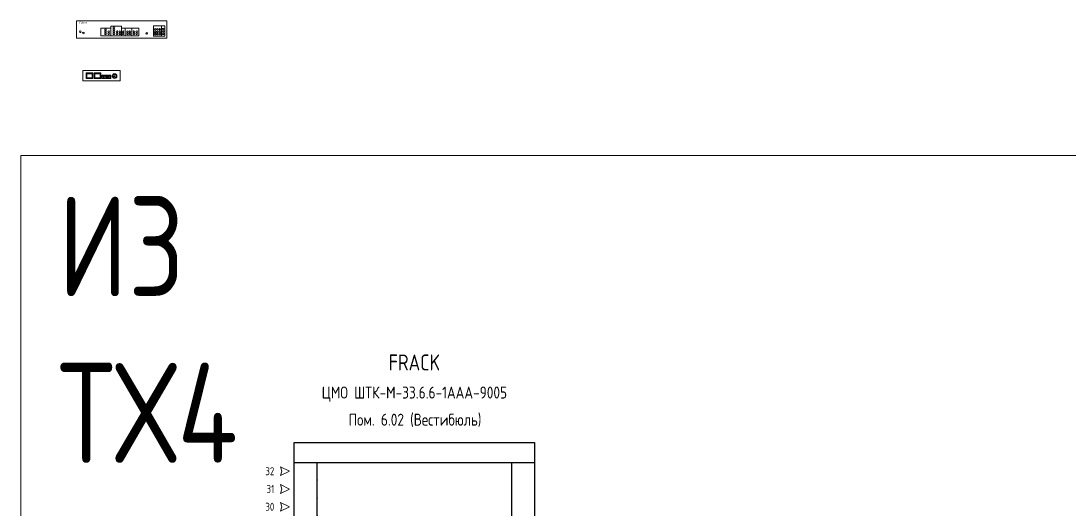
# Model space of a CAD drawing. Header units: millimetres. Extents: x -12727 to 3737, y -1743 to 2772.
# Drawn here: x -389 to 2231, y 1360 to 2583 of the extents above; entities that cross this region are included whole.
import ezdxf
from ezdxf.enums import TextEntityAlignment as Align

# ---------------------------------------------------------------- set-up
doc = ezdxf.new("R2010")
doc.units = ezdxf.units.MM
doc.layers.get('0').update_dxf_attribs({"lineweight": 5})
doc.layers.add('Racks and units', color=7, linetype='Continuous', lineweight=5)
doc.styles.add('AMS_text_scale', font='GOST.TTF', dxfattribs={"width": 0.9})
doc.styles.add('Rack_unit_No', font='GOST.TTF', dxfattribs={"height": 10})
doc.styles.get("Standard").update_dxf_attribs({"font": 'GOST.TTF'})

# ---------------------------------------------------------------- blocks, each defined once
blk = doc.blocks.new('arrow_tic')
at = {"lineweight": 9}
for p, q in [((-25.7, 11.1), (-3.4, 0)), ((-22.6, 0), (-25.7, 11.1)), ((-3.4, 0), (-25.7, -11.1)), ((-22.6, 0), (-25.7, -11.1))]:
    blk.add_line(p, q, dxfattribs=at)
blk.add_point((66, -22.2))
blk = doc.blocks.new('Rack_wheel')
at = {"layer": 'Racks and units', "lineweight": 30}
for p, q in [((-27, -18), (-32, -13)), ((-27, -76), (-27, -18)), ((-19, -76), (-27, -76)), ((27, -76), (19, -76)), ((27, -18), (32, -13)), ((27, -18), (27, -76))]:
    blk.add_line(p, q, dxfattribs=at)
at = {"layer": 'Racks and units', "lineweight": 9}
blk.add_line((-27, -18), (27, -18), dxfattribs=at)
at = {"layer": 'Racks and units', "lineweight": 30}
for points in [[(-32, 0), (32, 0), (32, -13), (-32, -13)], [(-15, -25), (15, -25), (15, -98), (-15, -98)]]:
    blk.add_lwpolyline(points, close=True, dxfattribs=at)
blk.add_lwpolyline([(-19, -76), (-19, -22), (19, -22), (19, -76)], dxfattribs=at)
at = {"layer": 'Racks and units', "lineweight": 9}
for points in [[(-15, -72), (-19, -72), (-19, -52), (-15, -52)], [(19, -72), (15, -72), (15, -52), (19, -52)]]:
    blk.add_lwpolyline(points, close=True, dxfattribs=at)
blk = doc.blocks.new('*U62')
at = {"layer": 'Racks and units', "lineweight": 30}
for p, q in [((-24.1, 97.9), (-24.1, 1620.3)), ((-24.1, 1620.3), (575.9, 1620.3)), ((575.9, 1620.3), (575.9, 97.9)), ((-24.1, 1570.3), (575.9, 1570.3)), ((-24.1, 147.9), (575.9, 147.9)), ((-24.1, 97.9), (575.9, 97.9))]:
    blk.add_line(p, q, dxfattribs=at)
blk.add_lwpolyline([(33.4, 1570.3), (518.4, 1570.3), (518.4, 147.9), (33.4, 147.9)], close=True, dxfattribs=at)
for p in [(-32.7, 1548.1), (-32.7, 1503.6), (-32.7, 1459.2), (-32.7, 1414.7), (-32.7, 1370.3), (-32.7, 1325.8), (-32.7, 1281.4), (-32.7, 1236.9), (-32.7, 1192.5), (-32.7, 1148), (-32.7, 1103.6), (-32.7, 1059.1), (-32.7, 1014.7), (-32.7, 970.2), (-32.7, 925.8), (-32.7, 881.3), (-32.7, 836.9), (-32.7, 792.4), (-32.7, 748), (-32.7, 703.5), (-32.7, 659.1), (-32.7, 614.6), (-32.7, 570.2), (-32.7, 525.7), (-32.7, 481.3), (-32.7, 436.8), (-32.7, 392.4), (-32.7, 347.9), (-32.7, 303.5), (-32.7, 259), (-32.7, 214.6), (-32.7, 170.1)]:
    blk.add_blockref('arrow_tic', p)
at = {"layer": 'Racks and units', "xscale": 0.000166666666666669, "yscale": 0.000166666666666669, "zscale": 0.000166666666666669}
blk.add_blockref('Rack_wheel', (-24.1, 97.9), dxfattribs=at)
blk.add_blockref('Rack_wheel', (-24.1, 97.9), dxfattribs=at)
at = {"char_height": 20, "width": 92.84, "attachment_point": 6, "style": 'Rack_unit_No'}
for s, insert in [('32', (-74.1, 1548.1)), ('31', (-74.1, 1503.6)), ('30', (-74.1, 1459.2)), ('29', (-74.1, 1414.7)), ('28', (-74.1, 1370.3)), ('27', (-74.1, 1325.8)), ('26', (-74.1, 1281.4)), ('25', (-74.1, 1236.9)), ('24', (-74.1, 1192.5)), ('23', (-74.1, 1148)), ('22', (-74.1, 1103.6)), ('21', (-74.1, 1059.1)), ('20', (-74.1, 1014.7)), ('19', (-74.1, 970.2)), ('18', (-74.1, 925.8)), ('17', (-74.1, 881.3)), ('16', (-74.1, 836.9)), ('15', (-74.1, 792.4)), ('14', (-74.1, 748)), ('13', (-74.1, 703.5)), ('12', (-74.1, 659.1)), ('11', (-74.1, 614.6)), ('10', (-74.1, 570.2)), ('9', (-74.1, 525.7)), ('8', (-74.1, 481.3)), ('7', (-74.1, 436.8)), ('6', (-74.1, 392.4)), ('5', (-74.1, 347.9)), ('4', (-74.1, 303.5)), ('3', (-74.1, 259)), ('2', (-74.1, 214.6)), ('1', (-74.1, 170.1))]:
    blk.add_mtext(s, dxfattribs=dict(at, insert=insert))
at = {"layer": 'Racks and units', "style": 'AMS_text_scale'}
for tag, height, p in [('RACK_NAME', 40, (275.9, 1820.1)), ('RACK_DIMS', 30, (275.9, 1744.8)), ('RACK_ROOM', 30, (277.4, 1677))]:
    blk.add_attdef(tag, text='', height=height, dxfattribs=at).set_placement(p, align=Align.MIDDLE_CENTER)
blk = doc.blocks.new('IPCP Pro 360Q xi')
at = {"color": 0}
for p, q in [((0, 43), (225, 43)), ((0, 0), (0, 43)), ((225, 43), (225, 0)), ((225, 0), (0, 0))]:
    blk.add_line(p, q, dxfattribs=at)
for points in [[(85, 30), (112, 30), (112, 6), (85, 6)], [(192, 31), (212, 31), (212, 5), (192, 5)], [(212, 31), (220, 31), (220, 5), (212, 5)], [(60, 25), (85, 25), (85, 6), (60, 6)], [(112, 25), (121, 25), (121, 6), (112, 6)], [(121, 25), (138, 25), (138, 6), (121, 6)], [(138, 25), (155, 25), (155, 6), (138, 6)]]:
    blk.add_lwpolyline(points, close=True, dxfattribs=at)
for centre in [(93, 26), (9, 16), (17, 13), (72, 21), (72, 16), (72, 11), (80, 16), (80, 11), (93, 21), (93, 16), (93, 11), (101, 16), (101, 11), (108, 16), (108, 11), (116, 16), (116, 11), (127, 16), (127, 11), (133, 16), (133, 11), (143, 16), (143, 11), (150, 16), (150, 11), (175, 12), (196, 22), (196, 16), (196, 10), (202, 22), (202, 16), (202, 10), (208, 22), (208, 16), (208, 10), (216, 23), (216, 17), (216, 11)]:
    blk.add_circle(centre, 2, dxfattribs=at)
at = {"color": 0, "insert": (7, 41), "char_height": 5, "width": 20, "attachment_point": 1}
blk.add_mtext('Extron', dxfattribs=at)
blk = doc.blocks.new('*U27')
at = {"color": 0}
blk.add_lwpolyline([(-1.5, 2.5), (1.5, 2.5), (1.5, -2.5), (-1.5, -2.5)], close=True, dxfattribs=at)
blk = doc.blocks.new('*U26')
at = {"color": 0, "linetype": 'ByBlock', "lineweight": -2, "transparency": 16777216}
for p in [(0, 0), (3.5, 0), (7, 0), (10.5, 0), (14, 0), (17.5, 0)]:
    blk.add_blockref('*U27', p, dxfattribs=at)
blk = doc.blocks.new('NHD-000-CTL')
at = {"color": 0}
for p, q in [((0, 0), (0, 26)), ((0, 26), (93, 26)), ((93, 0), (0, 0)), ((93, 26), (93, 0))]:
    blk.add_line(p, q, dxfattribs=at)
for points in [[(8, 20), (25, 20), (25, 6), (8, 6)], [(10, 18), (23, 18), (23, 8), (10, 8)], [(28, 20), (45, 20), (45, 6), (28, 6)], [(30, 18), (43, 18), (43, 8), (30, 8)], [(47, 14), (70, 14), (70, 6), (47, 6)]]:
    blk.add_lwpolyline(points, close=True, dxfattribs=at)
for radius in [6, 4, 1]:
    blk.add_circle((79, 12), radius, dxfattribs=at)
blk.add_blockref('*U26', (49.5, 9.5), dxfattribs=at)

msp = doc.modelspace()

# ---------------------------------------------------------------- linework, layer by layer
msp.add_lwpolyline([(-389.4, 2246.2), (3737.3, 2246.2), (3737.3, -1742.9), (-389.4, -1742.9)], close=True)

# ---------------------------------------------------------------- block references
at = {"color": 0}
for name, p in [('IPCP Pro 360Q xi', (-250.3, 2539.6)), ('NHD-000-CTL', (-234.6, 2432.8))]:
    msp.add_blockref(name, p, dxfattribs=at)
at = {"color": 253}
msp.add_blockref('*U62', (317.5, -91.3), dxfattribs=at).add_auto_attribs({'RACK_NAME': 'FRACK', 'RACK_ROOM': 'Пом. 6.02 (Вестибюль)', 'RACK_DIMS': 'ЦМО ШТК-М-33.6.6-1ААА-9005'})

# ---------------------------------------------------------------- texts
at = {"insert": (-297.7, 2144.5), "char_height": 250, "width": 574.911, "attachment_point": 1}
msp.add_mtext('ИЗ ТХ4', dxfattribs=at)

doc.saveas('drawing.dxf')
